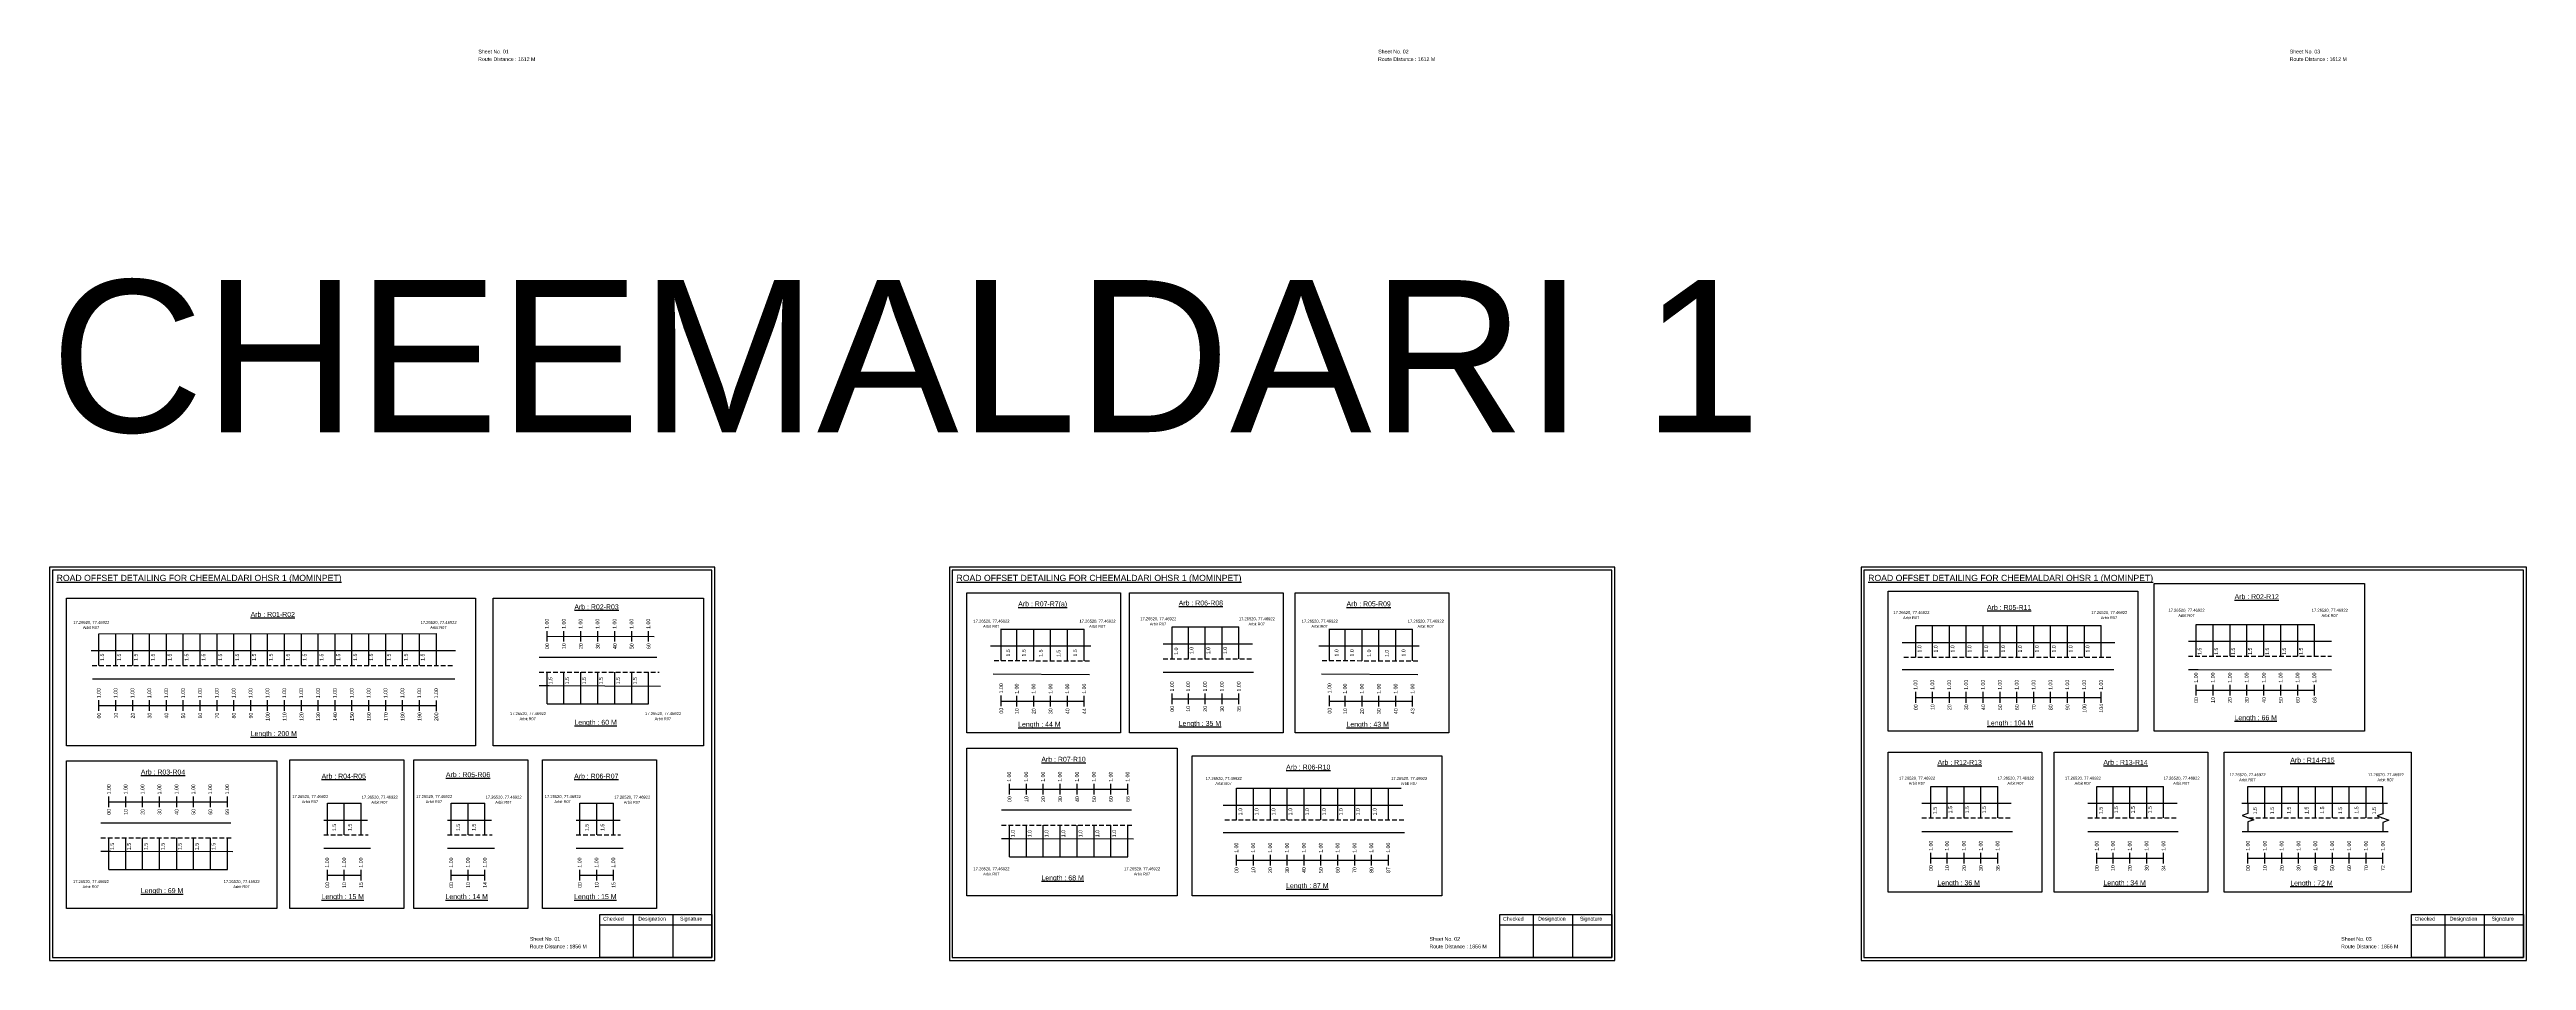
# Model space of a CAD drawing. Header units: inches. Extents: x -117 to 51867, y -12715 to 3423.
# Drawn here: x 20596 to 22593, y 1058 to 1791 of the extents above; entities that cross this region are included whole.
import ezdxf

# ---------------------------------------------------------------- set-up
doc = ezdxf.new("R2010")
doc.units = ezdxf.units.IN
doc.header["$MEASUREMENT"] = 0
doc.linetypes.add('DASHED2', pattern=[0.375, 0.25, -0.125])
doc.layers.add('PDF_Geometry', color=7, linetype='Continuous')
doc.layers.add('PDF_Text', color=5, linetype='Continuous')
doc.styles.add('PDF Arial', font='arial.ttf')
doc.styles.get("Standard").update_dxf_attribs({"font": 'arial.ttf'})

msp = doc.modelspace()

# ---------------------------------------------------------------- linework, layer by layer
at = {"color": 5}
for p, q in [((20635.9, 1320.7), (20907.9, 1320.9)), ((21363.4, 1324.3), (21430.3, 1324.3)), ((21501.1, 1326.2), (21555, 1326.2)), ((21628.1, 1324.3), (21695, 1324.3)), ((22100.6, 1327.4), (22250.2, 1327.4)), ((22326.8, 1328.2), (22422.2, 1328.2)), ((20997.2, 1264.2), (21079, 1264.3)), ((20820.1, 1184.2), (20847.3, 1184.2)), ((20919.9, 1184.2), (20947.1, 1184.2)), ((21023.6, 1184.2), (21050.8, 1184.2)), ((21553.1, 1196.3), (21685.8, 1196.3)), ((22112.9, 1197.8), (22166.8, 1197.8)), ((22246.6, 1197.8), (22300.5, 1197.8)), ((22368.5, 1197.8), (22477.3, 1197.8)), ((21370, 1141.1), (21465.4, 1141.1)), ((20643.9, 1130.8), (20739.4, 1130.8))]:
    msp.add_line(p, q, dxfattribs=at)
for p, q in [((20635.9, 1295.2), (20635.9, 1320.7)), ((20649.5, 1295.2), (20649.5, 1320.7)), ((20663.1, 1295.2), (20663.1, 1320.7)), ((20676.7, 1295.2), (20676.7, 1320.7)), ((20690.3, 1295.2), (20690.3, 1320.7)), ((20703.9, 1295.2), (20703.9, 1320.7)), ((20717.5, 1295.2), (20717.5, 1320.7)), ((20731.1, 1295.2), (20731.1, 1320.7)), ((20744.7, 1295.2), (20744.7, 1320.7)), ((20758.3, 1295.2), (20758.3, 1320.7)), ((20771.9, 1295.2), (20771.9, 1320.7)), ((20785.5, 1295.2), (20785.5, 1320.7)), ((20799.1, 1295.2), (20799.1, 1320.7)), ((20812.7, 1295.2), (20812.7, 1320.7)), ((20826.3, 1295.2), (20826.3, 1320.7)), ((20839.9, 1295.2), (20839.9, 1320.7)), ((20853.5, 1295.2), (20853.5, 1320.7)), ((20867.1, 1295.2), (20867.1, 1320.7)), ((20880.7, 1295.2), (20880.7, 1320.7)), ((20894.3, 1295.2), (20894.3, 1320.7)), ((20907.9, 1295.4), (20907.9, 1320.9)), ((21363.4, 1299.1), (21363.4, 1324.6)), ((21375.9, 1299), (21375.9, 1324.3)), ((21389.5, 1299), (21389.5, 1324.3)), ((21403.1, 1299), (21403.1, 1324.3)), ((21416.7, 1298.8), (21416.7, 1324.3)), ((21430.1, 1298.8), (21430.3, 1324.3)), ((21501.1, 1300.6), (21501.1, 1326.2)), ((21514.2, 1300.6), (21514.2, 1326.2)), ((21527.8, 1300.6), (21527.8, 1326.2)), ((21541.4, 1300.6), (21541.4, 1326.2)), ((21555, 1300.6), (21555, 1326.2)), ((21628.1, 1299.1), (21628.1, 1324.6)), ((21640.6, 1299), (21640.6, 1324.3)), ((21654.2, 1299), (21654.2, 1324.3)), ((21667.8, 1299), (21667.8, 1324.3)), ((21681.4, 1298.8), (21681.4, 1324.3)), ((21694.8, 1298.8), (21695, 1324.3)), ((22100.6, 1301.9), (22100.6, 1327.4)), ((22114.2, 1301.9), (22114.2, 1327.4)), ((22127.8, 1301.9), (22127.8, 1327.4)), ((22141.4, 1301.9), (22141.4, 1327.4)), ((22155, 1301.9), (22155, 1327.4)), ((22168.6, 1301.9), (22168.6, 1327.4)), ((22182.2, 1301.9), (22182.2, 1327.4)), ((22195.8, 1301.9), (22195.8, 1327.4)), ((22209.4, 1301.9), (22209.4, 1327.4)), ((22223, 1301.9), (22223, 1327.4)), ((22236.6, 1301.9), (22236.6, 1327.4)), ((22250.2, 1301.9), (22250.2, 1327.4)), ((22326.8, 1302.7), (22326.8, 1328.2)), ((22340.4, 1302.7), (22340.4, 1328.2)), ((22354, 1302.7), (22354, 1328.2)), ((22367.6, 1302.7), (22367.6, 1328.2)), ((22381.4, 1302.7), (22381.4, 1328.2)), ((22395, 1302.7), (22395, 1328.2)), ((22408.6, 1302.7), (22408.6, 1328.2)), ((22422.2, 1302.7), (22422.2, 1328.2)), ((20629.5, 1307.1), (20923.3, 1307.1)), ((21085.8, 1301.7), (20990.8, 1301.7)), ((21435.6, 1310.6), (21354.6, 1310.6)), ((21493.8, 1312.5), (21565.8, 1312.5)), ((21700.3, 1310.6), (21619.3, 1310.6)), ((22089.7, 1313.8), (22261.1, 1313.8)), ((22435.8, 1314.6), (22320.4, 1314.6)), ((20630.7, 1284.5), (20922.7, 1284.5)), ((20997.2, 1264.2), (20997.2, 1289.8)), ((21010.8, 1264.2), (21010.8, 1289.8)), ((21024.4, 1264.2), (21024.4, 1289.8)), ((21038, 1264.2), (21038, 1289.8)), ((21051.8, 1264.2), (21051.8, 1289.8)), ((21065.4, 1264.2), (21065.4, 1289.8)), ((21079, 1264.2), (21079, 1289.8)), ((21356.8, 1288.4), (21434.6, 1288)), ((21493.8, 1289.8), (21566.8, 1289.8)), ((21621.5, 1288.4), (21699.3, 1288)), ((22260.4, 1291.6), (22089.7, 1291.6)), ((22320.4, 1291.9), (22328.4, 1291.9)), ((22328.4, 1291.9), (22435.8, 1291.6)), ((20820.1, 1158.7), (20820.1, 1184.2)), ((20833.7, 1158.7), (20833.7, 1184.2)), ((20847.3, 1158.7), (20847.3, 1184.2)), ((20919.9, 1158.7), (20919.9, 1184.2)), ((20933.5, 1158.7), (20933.5, 1184.2)), ((20947.1, 1158.7), (20947.1, 1184.2)), ((21023.6, 1158.7), (21023.6, 1184.2)), ((21037.2, 1158.7), (21037.2, 1184.2)), ((21050.8, 1158.7), (21050.8, 1184.2)), ((21468.3, 1178.5), (21363.6, 1178.5)), ((21542.2, 1182.6), (21687, 1182.6)), ((21553.1, 1170.7), (21553.1, 1196.3)), ((21566.7, 1170.7), (21566.7, 1196.3)), ((21580.3, 1170.7), (21580.3, 1196.3)), ((21593.9, 1170.7), (21593.9, 1196.3)), ((21607.5, 1170.7), (21607.5, 1196.3)), ((21621.1, 1170.7), (21621.1, 1196.3)), ((21634.7, 1170.7), (21634.7, 1196.3)), ((21648.3, 1170.7), (21648.3, 1196.3)), ((21661.9, 1170.7), (21661.9, 1196.3)), ((21675.5, 1170.7), (21675.5, 1196.3)), ((22105.6, 1184.2), (22177.6, 1184.2)), ((22112.9, 1172.3), (22112.9, 1197.8)), ((22126, 1172.3), (22126, 1197.8)), ((22139.6, 1172.3), (22139.6, 1197.8)), ((22153.2, 1172.3), (22153.2, 1197.8)), ((22166.8, 1172.3), (22166.8, 1197.8)), ((22239.3, 1184.2), (22311.3, 1184.2)), ((22246.6, 1172.3), (22246.6, 1197.8)), ((22259.7, 1172.3), (22259.7, 1197.8)), ((22273.3, 1172.3), (22273.3, 1197.8)), ((22286.9, 1172.3), (22286.9, 1197.8)), ((22300.5, 1172.3), (22300.5, 1197.8)), ((22363.5, 1184.2), (22481.1, 1184.2)), ((22368.5, 1184.2), (22368.5, 1197.8)), ((22382.1, 1172.3), (22382.1, 1197.8)), ((22395.7, 1172.3), (22395.7, 1197.8)), ((22409.3, 1172.3), (22409.3, 1197.8)), ((22422.9, 1172.3), (22422.9, 1197.8)), ((22436.5, 1172.3), (22436.5, 1197.8)), ((22450.1, 1172.3), (22450.1, 1197.8)), ((22463.7, 1172.3), (22463.7, 1197.8)), ((22477.3, 1184.2), (22477.3, 1197.8)), ((20742.3, 1168.2), (20637.5, 1168.2)), ((20817.1, 1170.6), (20852.5, 1170.6)), ((20916.9, 1170.6), (20952.4, 1170.6)), ((21020.6, 1170.6), (21056, 1170.6)), ((21370, 1141.1), (21370, 1166.6)), ((21383.6, 1141.1), (21383.6, 1166.6)), ((21397.2, 1141.1), (21397.2, 1166.6)), ((21410.8, 1141.1), (21410.8, 1166.6)), ((21424.6, 1141.1), (21424.6, 1166.6)), ((21438.2, 1141.1), (21438.2, 1166.6)), ((21451.8, 1141.1), (21451.8, 1166.6)), ((21465.4, 1141.1), (21465.4, 1166.6)), ((21688.4, 1160.4), (21542.2, 1160.4)), ((22105.6, 1161.5), (22178.6, 1161.5)), ((22239.3, 1161.5), (22312.3, 1161.5)), ((22363.7, 1161.5), (22481.5, 1161.5)), ((20637.5, 1145.5), (20645.6, 1145.5)), ((20643.9, 1130.8), (20643.9, 1156.4)), ((20645.6, 1145.5), (20743.9, 1145.3)), ((20657.5, 1130.8), (20657.5, 1156.4)), ((20671.1, 1130.8), (20671.1, 1156.4)), ((20684.7, 1130.8), (20684.7, 1156.4)), ((20698.6, 1130.8), (20698.6, 1156.4)), ((20712.2, 1130.8), (20712.2, 1156.4)), ((20725.8, 1130.8), (20725.8, 1156.4)), ((20739.4, 1130.8), (20739.4, 1156.4)), ((20817.1, 1147.9), (20854.9, 1147.9)), ((20916.9, 1147.9), (20954.7, 1147.9)), ((21020.6, 1147.9), (21058.4, 1147.9)), ((21363.6, 1155.8), (21371.6, 1155.8)), ((21371.6, 1155.8), (21469.9, 1155.5))]:
    msp.add_line(p, q)
at = {"color": 217, "true_color": 0x93278f}
for p, q in [((20997.2, 1314.4), (20997.2, 1322.9)), ((20997.2, 1318.7), (21083.5, 1318.4)), ((21010.8, 1314.4), (21010.8, 1322.9)), ((21024.4, 1314.4), (21024.4, 1322.9)), ((21038, 1314.4), (21038, 1322.9)), ((21051.8, 1314.4), (21051.8, 1322.9)), ((21065.4, 1314.4), (21065.4, 1322.9)), ((21079, 1314.4), (21079, 1322.9)), ((22326.8, 1271), (22326.8, 1279.6)), ((22340.4, 1271), (22340.4, 1279.6)), ((22354, 1271), (22354, 1279.6)), ((22367.6, 1271), (22367.6, 1279.6)), ((22381.4, 1271), (22381.4, 1279.6)), ((22395, 1271), (22395, 1279.6)), ((22408.6, 1271), (22408.6, 1279.6)), ((22422.2, 1271), (22422.2, 1279.6)), ((20635.9, 1258.5), (20635.9, 1267.1)), ((20635.9, 1262.8), (20907.9, 1262.8)), ((20649.5, 1258.5), (20649.5, 1267.1)), ((20663.1, 1258.5), (20663.1, 1267.1)), ((20676.7, 1258.5), (20676.7, 1267.1)), ((20690.3, 1258.5), (20690.3, 1267.1)), ((20703.9, 1258.5), (20703.9, 1267.1)), ((20717.5, 1258.5), (20717.5, 1267.1)), ((20731.1, 1258.5), (20731.1, 1267.1)), ((20744.7, 1258.5), (20744.7, 1267.1)), ((20758.3, 1258.5), (20758.3, 1267.1)), ((20771.9, 1258.5), (20771.9, 1267.1)), ((20785.5, 1258.5), (20785.5, 1267.1)), ((20799.1, 1258.5), (20799.1, 1267.1)), ((20812.7, 1258.5), (20812.7, 1267.1)), ((20826.3, 1258.5), (20826.3, 1267.1)), ((20839.9, 1258.5), (20839.9, 1267.1)), ((20853.5, 1258.5), (20853.5, 1267.1)), ((20867.1, 1258.5), (20867.1, 1267.1)), ((20880.7, 1258.5), (20880.7, 1267.1)), ((20894.3, 1258.5), (20894.3, 1267.1)), ((20907.9, 1258.4), (20907.9, 1267)), ((21363.4, 1262.5), (21363.4, 1271)), ((21363.4, 1266.3), (21430.3, 1266.4)), ((21375.9, 1262.1), (21375.9, 1270.6)), ((21389.5, 1262.1), (21389.5, 1270.6)), ((21403.1, 1262.1), (21403.1, 1270.6)), ((21416.7, 1262.1), (21416.7, 1270.6)), ((21430.3, 1262.1), (21430.3, 1270.6)), ((21501.1, 1263.9), (21501.1, 1272.5)), ((21501.1, 1268.2), (21555, 1268.2)), ((21514.2, 1263.9), (21514.2, 1272.5)), ((21527.8, 1263.9), (21527.8, 1272.5)), ((21541.4, 1263.9), (21541.4, 1272.5)), ((21555, 1263.9), (21555, 1272.5)), ((21628.1, 1262.5), (21628.1, 1271)), ((21628.1, 1266.3), (21695, 1266.4)), ((21640.6, 1262.1), (21640.6, 1270.6)), ((21654.2, 1262.1), (21654.2, 1270.6)), ((21667.8, 1262.1), (21667.8, 1270.6)), ((21681.4, 1262.1), (21681.4, 1270.6)), ((21695, 1262.1), (21695, 1270.6)), ((22100.6, 1265.2), (22100.6, 1273.8)), ((22100.6, 1269.5), (22250.2, 1269.5)), ((22114.2, 1265.2), (22114.2, 1273.8)), ((22127.8, 1265.2), (22127.8, 1273.8)), ((22141.4, 1265.2), (22141.4, 1273.8)), ((22155, 1265.2), (22155, 1273.8)), ((22168.6, 1265.2), (22168.6, 1273.8)), ((22182.2, 1265.2), (22182.2, 1273.8)), ((22195.8, 1265.2), (22195.8, 1273.8)), ((22209.4, 1265.2), (22209.4, 1273.8)), ((22223, 1265.2), (22223, 1273.8)), ((22236.6, 1265.2), (22236.6, 1273.8)), ((22250.2, 1265.2), (22250.2, 1273.8)), ((22326.8, 1275.3), (22422.2, 1275.3)), ((21370, 1191.2), (21370, 1199.8)), ((21383.6, 1191.2), (21383.6, 1199.8)), ((21397.2, 1191.2), (21397.2, 1199.8)), ((21410.8, 1191.2), (21410.8, 1199.8)), ((21424.6, 1191.2), (21424.6, 1199.8)), ((21438.2, 1191.2), (21438.2, 1199.8)), ((21451.8, 1191.2), (21451.8, 1199.8)), ((21465.4, 1191.2), (21465.4, 1199.8)), ((20643.9, 1181), (20643.9, 1189.5)), ((20643.9, 1185.2), (20739.4, 1185.3)), ((20657.5, 1181), (20657.5, 1189.5)), ((20671.1, 1181), (20671.1, 1189.5)), ((20684.7, 1181), (20684.7, 1189.5)), ((20698.6, 1181), (20698.6, 1189.5)), ((20712.2, 1181), (20712.2, 1189.5)), ((20725.8, 1181), (20725.8, 1189.5)), ((20739.4, 1181), (20739.4, 1189.5)), ((21370, 1195.5), (21465.4, 1195.5)), ((21553.1, 1134), (21553.1, 1142.6)), ((21553.1, 1138.3), (21675.5, 1138.3)), ((21566.7, 1134), (21566.7, 1142.6)), ((21580.3, 1134), (21580.3, 1142.6)), ((21593.9, 1134), (21593.9, 1142.6)), ((21607.5, 1134), (21607.5, 1142.6)), ((21621.1, 1134), (21621.1, 1142.6)), ((21634.7, 1134), (21634.7, 1142.6)), ((21648.3, 1134), (21648.3, 1142.6)), ((21661.9, 1134), (21661.9, 1142.6)), ((21675.5, 1134), (21675.5, 1142.6)), ((22112.9, 1135.6), (22112.9, 1144.1)), ((22112.9, 1139.9), (22166.8, 1139.9)), ((22126, 1135.6), (22126, 1144.1)), ((22139.6, 1135.6), (22139.6, 1144.1)), ((22153.2, 1135.6), (22153.2, 1144.1)), ((22166.8, 1135.6), (22166.8, 1144.1)), ((22246.6, 1135.6), (22246.6, 1144.1)), ((22246.6, 1139.9), (22300.5, 1139.9)), ((22259.7, 1135.6), (22259.7, 1144.1)), ((22273.3, 1135.6), (22273.3, 1144.1)), ((22286.9, 1135.6), (22286.9, 1144.1)), ((22300.5, 1135.6), (22300.5, 1144.1)), ((22368.5, 1135.6), (22368.5, 1144.1)), ((22368.5, 1139.9), (22477.3, 1139.9)), ((22382.1, 1135.6), (22382.1, 1144.1)), ((22395.7, 1135.6), (22395.7, 1144.1)), ((22409.3, 1135.6), (22409.3, 1144.1)), ((22422.9, 1135.6), (22422.9, 1144.1)), ((22436.5, 1135.6), (22436.5, 1144.1)), ((22450.1, 1135.6), (22450.1, 1144.1)), ((22463.7, 1135.6), (22463.7, 1144.1)), ((22477.3, 1135.6), (22477.3, 1144.1)), ((20820.1, 1122), (20820.1, 1130.6)), ((20820.1, 1126.3), (20847.3, 1126.3)), ((20833.7, 1122), (20833.7, 1130.6)), ((20847.3, 1122), (20847.3, 1130.6)), ((20919.9, 1122), (20919.9, 1130.6)), ((20919.9, 1126.3), (20947.1, 1126.3)), ((20933.5, 1122), (20933.5, 1130.6)), ((20947.1, 1122), (20947.1, 1130.6)), ((21023.6, 1122), (21023.6, 1130.6)), ((21023.6, 1126.3), (21050.8, 1126.3)), ((21037.2, 1122), (21037.2, 1130.6)), ((21050.8, 1122), (21050.8, 1130.6))]:
    msp.add_line(p, q, dxfattribs=at)
at = {"linetype": 'DASHED2', "ltscale": 15}
for p, q in [((21357.6, 1299.2), (21435.8, 1298.8)), ((21493.8, 1300.6), (21566.3, 1300.6)), ((21622.2, 1299.2), (21700.5, 1298.8)), ((22091, 1301.9), (22258.6, 1301.9)), ((22320.4, 1302.7), (22435.8, 1302.7)), ((20630.4, 1295.2), (20921, 1295.2)), ((20990.8, 1289.8), (21087.5, 1289.8)), ((20817.1, 1158.7), (20853, 1158.7)), ((20916.9, 1158.7), (20952.8, 1158.7)), ((21020.6, 1158.7), (21056.5, 1158.7)), ((21363.6, 1166.6), (21469, 1166.6)), ((21543.5, 1170.7), (21687.8, 1170.7)), ((22105.6, 1172.3), (22178.1, 1172.3)), ((22239.3, 1172.3), (22311.8, 1172.3)), ((22369.3, 1172.3), (22477.3, 1172.3)), ((20637.5, 1156.4), (20742.9, 1156.4))]:
    msp.add_line(p, q, dxfattribs=at)
for points in [[(22292.8, 1361.1), (22462.5, 1361.1), (22462.5, 1242.2), (22292.8, 1242.2)], [(20609.7, 1349.5), (20939.6, 1349.5), (20939.6, 1230.5), (20609.7, 1230.5)], [(20953.6, 1349.3), (21123.2, 1349.3), (21123.2, 1230.5), (20953.6, 1230.5)], [(21335.7, 1353.7), (21459.5, 1353.7), (21459.5, 1241), (21335.7, 1241)], [(21466.7, 1353.7), (21590.5, 1353.7), (21590.5, 1241), (21466.7, 1241)], [(21600.4, 1353.7), (21724.2, 1353.7), (21724.2, 1241), (21600.4, 1241)], [(22078.5, 1354.9), (22279.7, 1354.9), (22279.7, 1242.2), (22078.5, 1242.2)], [(20609.7, 1218.3), (20779.3, 1218.3), (20779.3, 1099.5), (20609.7, 1099.5)], [(20789.9, 1219.1), (20881.8, 1219.1), (20881.8, 1099.5), (20789.9, 1099.5)], [(20889.7, 1219.1), (20981.7, 1219.1), (20981.7, 1099.5), (20889.7, 1099.5)], [(20993.4, 1219.1), (21085.3, 1219.1), (21085.3, 1099.5), (20993.4, 1099.5)], [(21335.7, 1228.5), (21505.3, 1228.5), (21505.3, 1109.7), (21335.7, 1109.7)], [(21517.3, 1222.4), (21718.5, 1222.4), (21718.5, 1109.7), (21517.3, 1109.7)], [(22078.5, 1225.3), (22202.3, 1225.3), (22202.3, 1112.6), (22078.5, 1112.6)], [(22212.2, 1225.3), (22336, 1225.3), (22336, 1112.6), (22212.2, 1112.6)], [(22349.3, 1225.3), (22500.1, 1225.3), (22500.1, 1112.6), (22349.3, 1112.6)]]:
    msp.add_lwpolyline(points, close=True)
msp.add_lwpolyline([(20990.8, 1279), (20998.9, 1279), (21088.7, 1278.5)])
at = {"linetype": 'Continuous'}
for points in [[(22368.5, 1184.4), (22368.5, 1176), (22363.8, 1174.3), (22373.2, 1170.8), (22368.5, 1169.1), (22368.5, 1161.8)], [(22477.3, 1184.2), (22477.3, 1175.7), (22472.6, 1174), (22482.1, 1170.6), (22477.3, 1168.8), (22477.3, 1161.5)]]:
    msp.add_lwpolyline(points, dxfattribs=at)
at = {"layer": 'PDF_Geometry'}
for points in [[(20596.1, 1374.3), (20596.1, 1057.6), (21132.5, 1057.6), (21132.5, 1374.3)], [(20598.4, 1371.9), (20598.4, 1060), (21130.1, 1060), (21130.1, 1371.9)], [(21321.5, 1374.3), (21321.5, 1057.6), (21858, 1057.6), (21858, 1374.3)], [(21323.9, 1371.9), (21323.9, 1060), (21855.6, 1060), (21855.6, 1371.9)], [(22056.5, 1374.3), (22056.5, 1057.6), (22593, 1057.6), (22593, 1374.3)], [(22058.9, 1371.9), (22058.9, 1060), (22590.6, 1060), (22590.6, 1371.9)]]:
    msp.add_lwpolyline(points, close=True, dxfattribs=at)
at = {"layer": 'PDF_Geometry', "color": 242, "true_color": 0xcc1f26}
for points in [[(21130.1, 1059.9), (21039.8, 1059.9), (21039.8, 1094.5), (21130.1, 1094.5)], [(21855.6, 1059.9), (21765.2, 1059.9), (21765.2, 1094.5), (21855.6, 1094.5)], [(22590.6, 1059.9), (22500.2, 1059.9), (22500.2, 1094.5), (22590.6, 1094.5)]]:
    msp.add_lwpolyline(points, close=True, dxfattribs=at)
for points in [[(21039.8, 1086.1), (21130.1, 1086.1)], [(21066.7, 1094.5), (21066.7, 1059.9)], [(21098.5, 1094.5), (21098.5, 1059.9)], [(21765.2, 1086.1), (21855.6, 1086.1)], [(21792.2, 1094.5), (21792.2, 1059.9)], [(21824, 1094.5), (21824, 1059.9)], [(22500.2, 1086.1), (22590.6, 1086.1)], [(22527.2, 1094.5), (22527.2, 1059.9)], [(22558.9, 1094.5), (22558.9, 1059.9)]]:
    msp.add_lwpolyline(points, dxfattribs=at)

# ---------------------------------------------------------------- texts
for s, height, p in [('Route Distance : 1612 M', 3, (20941.6, 1782.1)), ('Sheet No. 01', 3, (20941.8, 1788.2)), ('Sheet No. 02', 3, (21667.3, 1788.2)), ('Route Distance : 1612 M', 3, (21667.1, 1782.1)), ('Sheet No. 03', 3, (22402.2, 1788.2)), ('Route Distance : 1612 M', 3, (22402.1, 1782.1)), ('CHEEMALDARI 1', 122.535, (20596.7, 1483.1)), ('Route Distance : 1856 M', 3, (20983.1, 1067.3)), ('Sheet No. 01', 3, (20983.3, 1073.4)), ('Sheet No. 02', 3, (21708.7, 1073.4)), ('Route Distance : 1856 M', 3, (21708.6, 1067.3)), ('Sheet No. 03', 3, (22443.7, 1073.4)), ('Route Distance : 1856 M', 3, (22443.6, 1067.3))]:
    msp.add_text(s, height=height).set_placement(p)
at = {"color": 242, "true_color": 0xcd2027}
for s, height, p in [('%%UROAD OFFSET DETAILING FOR CHEEMALDARI OHSR 1 (MOMINPET)', 5, (20601.8, 1363.2)), ('%%UROAD OFFSET DETAILING FOR CHEEMALDARI OHSR 1 (MOMINPET)', 5, (21327.3, 1363.2)), ('%%UROAD OFFSET DETAILING FOR CHEEMALDARI OHSR 1 (MOMINPET)', 5, (22062.3, 1363.2)), ('%%UArb : R01-R02', 4, (20758.2, 1334.3)), ('%%UArb : R02-R03', 4, (21019.2, 1340.4)), ('%%UArb : R07-R7(a)', 4, (21377, 1342.8)), ('%%UArb : R06-R08', 4, (21506.4, 1343.5)), ('%%UArb : R05-R09', 4, (21641.7, 1342.8)), ('%%UArb : R05-R11', 4, (22158.1, 1339.9)), ('%%UArb : R02-R12', 4, (22357.7, 1348.6)), ('%%ULength : 200 M', 4, (20758.2, 1238.3)), ('%%ULength : 60 M', 4, (21019.2, 1247.4)), ('%%ULength : 44 M', 4, (21377, 1245.8)), ('%%ULength : 35 M', 4, (21506.4, 1246.5)), ('%%ULength : 43 M', 4, (21641.7, 1245.8)), ('%%ULength : 104 M', 4, (22158.1, 1246.9)), ('%%ULength : 66 M', 4, (22357.7, 1251.1)), ('%%UArb : R07-R10', 4, (21395.7, 1217.6)), ('%%UArb : R12-R13', 4, (22118.2, 1215.1)), ('%%UArb : R13-R14', 4, (22251.9, 1215.1)), ('%%UArb : R14-R15', 4, (22402.6, 1216.9)), ('%%UArb : R03-R04', 4, (20669.7, 1207.3)), ('%%UArb : R04-R05', 4, (20815.4, 1204)), ('%%UArb : R05-R06', 4, (20915.6, 1205.2)), ('%%UArb : R06-R07', 4, (21019, 1204)), ('%%UArb : R06-R10', 4, (21593, 1211.3)), ('%%ULength : 68 M', 4, (21395.7, 1122.1)), ('%%ULength : 87 M', 4, (21593, 1115.8)), ('%%ULength : 36 M', 4, (22118.2, 1118.1)), ('%%ULength : 34 M', 4, (22251.9, 1118.1)), ('%%ULength : 72 M', 4, (22402.6, 1117.9)), ('%%ULength : 69 M', 4, (20669.7, 1111.8)), ('%%ULength : 15 M', 4, (20815.4, 1107)), ('%%ULength : 14 M', 4, (20915.3, 1107)), ('%%ULength : 15 M', 4, (21019, 1107))]:
    msp.add_text(s, height=height, dxfattribs=at).set_placement(p)
at = {"color": 5}
for s, height, p in [('17.26520, 77.46922', 2.34, (22082.6, 1336.6)), ('17.26520, 77.46922', 2.34, (22242.1, 1336.6)), ('17.26520, 77.46922', 2.34, (22304.4, 1338.5)), ('17.26520, 77.46922', 2.34, (22419.9, 1338.5)), ('17.26520, 77.46922', 2.34, (20615.2, 1328.7)), ('Arbit R07', 2.25, (20623, 1324.6)), ('17.26520, 77.46922', 2.34, (20895.2, 1328.7)), ('Arbit R07', 2.25, (20903, 1324.6)), ('17.26520, 77.46922', 2.34, (21340.9, 1329.7)), ('Arbit R07', 2.25, (21348.7, 1325.5)), ('17.26520, 77.46922', 2.34, (21426.4, 1329.7)), ('Arbit R07', 2.25, (21434.2, 1325.5)), ('17.26520, 77.46922', 2.34, (21475.4, 1331.6)), ('Arbit R07', 2.25, (21483.2, 1327.4)), ('17.26520, 77.46922', 2.34, (21554.9, 1331.6)), ('Arbit R07', 2.25, (21562.7, 1327.4)), ('17.26520, 77.46922', 2.34, (21605.6, 1329.7)), ('Arbit R07', 2.25, (21613.4, 1325.5)), ('17.26520, 77.46922', 2.34, (21691.1, 1329.7)), ('Arbit R07', 2.25, (21698.9, 1325.5)), ('Arbit R07', 2.25, (22090.4, 1332.5)), ('Arbit R07', 2.25, (22249.9, 1332.5)), ('Arbit R07', 2.25, (22312.3, 1334.3)), ('Arbit R07', 2.25, (22427.8, 1334.3)), ('17.26520, 77.46922', 2.34, (20967.2, 1255.2)), ('Arbit R07', 2.25, (20975, 1251.1)), ('17.26520, 77.46922', 2.34, (21076.2, 1255.2)), ('Arbit R07', 2.25, (21084, 1251.1)), ('17.26520, 77.46922', 2.34, (21528.2, 1203)), ('Arbit R07', 2.25, (21536, 1198.9)), ('17.26520, 77.46922', 2.34, (21677.7, 1203)), ('Arbit R07', 2.25, (21685.5, 1198.9)), ('17.26520, 77.46922', 2.34, (22087.2, 1203.2)), ('Arbit R07', 2.25, (22095, 1199.1)), ('17.26520, 77.46922', 2.34, (22166.7, 1203.2)), ('Arbit R07', 2.25, (22174.5, 1199.1)), ('17.26520, 77.46922', 2.34, (22220.9, 1203.2)), ('Arbit R07', 2.25, (22228.7, 1199.1)), ('17.26520, 77.46922', 2.34, (22300.4, 1203.2)), ('Arbit R07', 2.25, (22308.2, 1199.1)), ('17.26520, 77.46922', 2.34, (22353.6, 1206)), ('Arbit R07', 2.25, (22361.4, 1201.9)), ('17.26520, 77.46922', 2.34, (22465.1, 1206)), ('Arbit R07', 2.25, (22472.9, 1201.9)), ('17.26520, 77.46922', 2.34, (20791.7, 1188.4)), ('Arbit R07', 2.25, (20799.5, 1184.3)), ('17.26520, 77.46922', 2.34, (20847.7, 1187.9)), ('Arbit R07', 2.25, (20855.5, 1183.8)), ('17.26520, 77.46922', 2.34, (20891.6, 1188.4)), ('Arbit R07', 2.25, (20899.4, 1184.3)), ('17.26520, 77.46922', 2.34, (20947.6, 1187.9)), ('Arbit R07', 2.25, (20955.4, 1183.8)), ('17.26520, 77.46922', 2.34, (20995.3, 1188.4)), ('Arbit R07', 2.25, (21003.1, 1184.3)), ('17.26520, 77.46922', 2.34, (21051.3, 1187.9)), ('Arbit R07', 2.25, (21059.1, 1183.8)), ('17.26520, 77.46922', 2.34, (20614.9, 1119.9)), ('17.26520, 77.46922', 2.34, (20736.4, 1119.9)), ('17.26520, 77.46922', 2.34, (21340.9, 1130.2)), ('Arbit R07', 2.25, (21348.8, 1126.1)), ('17.26520, 77.46922', 2.34, (21462.4, 1130.2)), ('Arbit R07', 2.25, (21470.3, 1126.1)), ('Arbit R07', 2.25, (20622.7, 1115.8)), ('Arbit R07', 2.25, (20744.2, 1115.8))]:
    msp.add_text(s, height=height, dxfattribs=at).set_placement(p)
at = {"color": 217, "true_color": 0x93278f}
for s, p in [('1.00', (20998.5, 1324.7)), ('1.00', (21012.1, 1324.7)), ('1.00', (21025.7, 1324.7)), ('1.00', (21039.3, 1324.7)), ('1.00', (21053.1, 1324.7)), ('1.00', (21066.7, 1324.7)), ('1.00', (21080.3, 1324.7)), ('00', (20998.7, 1308.4)), ('10', (21012.3, 1308.4)), ('20', (21025.9, 1308.4)), ('30', (21039.5, 1308.4)), ('40', (21053.3, 1308.4)), ('50', (21066.9, 1308.4)), ('60', (21080.5, 1308.4)), ('1.00', (21364.8, 1272.7)), ('1.00', (21377.3, 1272.4)), ('1.00', (21390.9, 1272.4)), ('1.00', (21404.5, 1272.4)), ('1.00', (21418.1, 1272.4)), ('1.00', (21431.7, 1272.4)), ('1.00', (21502.5, 1274.2)), ('1.00', (21515.5, 1274.2)), ('1.00', (21529.1, 1274.2)), ('1.00', (21542.7, 1274.2)), ('1.00', (21556.3, 1274.2)), ('1.00', (21629.4, 1272.7)), ('1.00', (21642, 1272.4)), ('1.00', (21655.6, 1272.4)), ('1.00', (21669.2, 1272.4)), ('1.00', (21682.8, 1272.4)), ('1.00', (21696.4, 1272.4)), ('1.00', (22101.9, 1275.5)), ('1.00', (22115.5, 1275.5)), ('1.00', (22129.1, 1275.5)), ('1.00', (22142.7, 1275.5)), ('1.00', (22156.3, 1275.5)), ('1.00', (22169.9, 1275.5)), ('1.00', (22183.5, 1275.5)), ('1.00', (22197.1, 1275.5)), ('1.00', (22210.7, 1275.5)), ('1.00', (22224.3, 1275.5)), ('1.00', (22237.9, 1275.5)), ('1.00', (22251.5, 1275.5)), ('1.00', (22328.1, 1281.3)), ('1.00', (22341.7, 1281.3)), ('1.00', (22355.3, 1281.3)), ('1.00', (22368.9, 1281.3)), ('1.00', (22382.7, 1281.3)), ('1.00', (22396.3, 1281.3)), ('1.00', (22409.9, 1281.3)), ('1.00', (22423.5, 1281.3)), ('1.00', (20637.2, 1268.8)), ('1.00', (20650.8, 1268.8)), ('1.00', (20664.4, 1268.8)), ('1.00', (20678, 1268.8)), ('1.00', (20691.6, 1268.8)), ('1.00', (20705.2, 1268.8)), ('1.00', (20718.8, 1268.8)), ('1.00', (20732.4, 1268.8)), ('1.00', (20746, 1268.8)), ('1.00', (20759.6, 1268.8)), ('1.00', (20773.2, 1268.8)), ('1.00', (20786.8, 1268.8)), ('1.00', (20800.4, 1268.8)), ('1.00', (20814, 1268.8)), ('1.00', (20827.6, 1268.8)), ('1.00', (20841.2, 1268.8)), ('1.00', (20854.8, 1268.8)), ('1.00', (20868.4, 1268.8)), ('1.00', (20882, 1268.8)), ('1.00', (20895.6, 1268.8)), ('1.00', (20909.3, 1268.7)), ('00', (21364.9, 1256.4)), ('10', (21377.4, 1256)), ('20', (21391, 1256)), ('30', (21404.6, 1256)), ('40', (21418.2, 1256)), ('44', (21431.8, 1256)), ('00', (21502.6, 1257.9)), ('10', (21515.6, 1257.9)), ('20', (21529.2, 1257.9)), ('30', (21542.8, 1257.9)), ('35', (21556.4, 1257.9)), ('00', (21629.6, 1256.4)), ('10', (21642.1, 1256)), ('20', (21655.7, 1256)), ('30', (21669.3, 1256)), ('40', (21682.9, 1256)), ('43', (21696.5, 1256)), ('00', (22102.1, 1259.2)), ('10', (22115.7, 1259.2)), ('20', (22129.3, 1259.2)), ('30', (22142.9, 1259.2)), ('40', (22156.5, 1259.2)), ('50', (22170.1, 1259.2)), ('60', (22183.7, 1259.2)), ('70', (22197.3, 1259.2)), ('80', (22210.9, 1259.2)), ('90', (22224.5, 1259.2)), ('100', (22238.1, 1257.2)), ('104', (22251.7, 1257.2)), ('00', (22328.2, 1265)), ('10', (22341.8, 1265)), ('20', (22355.4, 1265)), ('30', (22369, 1265)), ('40', (22382.9, 1265)), ('50', (22396.5, 1265)), ('60', (22410.1, 1265)), ('66', (22423.7, 1265)), ('00', (20637.4, 1252.5)), ('10', (20651, 1252.5)), ('20', (20664.6, 1252.5)), ('30', (20678.2, 1252.5)), ('40', (20691.8, 1252.5)), ('50', (20705.4, 1252.5)), ('60', (20719, 1252.5)), ('70', (20732.6, 1252.5)), ('80', (20746.2, 1252.5)), ('90', (20759.8, 1252.5)), ('100', (20773.4, 1250.5)), ('110', (20787, 1250.5)), ('120', (20800.6, 1250.5)), ('130', (20814.2, 1250.5)), ('140', (20827.8, 1250.5)), ('150', (20841.4, 1250.5)), ('160', (20855, 1250.5)), ('170', (20868.6, 1250.5)), ('180', (20882.2, 1250.5)), ('190', (20895.8, 1250.5)), ('200', (20909.4, 1250.4)), ('1.00', (20645.3, 1191.3)), ('1.00', (20658.9, 1191.3)), ('1.00', (20672.5, 1191.3)), ('1.00', (20686.1, 1191.3)), ('1.00', (20699.9, 1191.3)), ('1.00', (20713.5, 1191.3)), ('1.00', (20727.1, 1191.3)), ('1.00', (20740.7, 1191.3)), ('1.00', (21371.3, 1201.5)), ('1.00', (21384.9, 1201.5)), ('1.00', (21398.5, 1201.5)), ('1.00', (21412.1, 1201.5)), ('1.00', (21425.9, 1201.5)), ('1.00', (21439.5, 1201.5)), ('1.00', (21453.1, 1201.5)), ('1.00', (21466.7, 1201.5)), ('00', (20645.4, 1174.9)), ('10', (20659, 1174.9)), ('20', (20672.6, 1174.9)), ('30', (20686.2, 1174.9)), ('40', (20700, 1174.9)), ('50', (20713.6, 1174.9)), ('60', (20727.2, 1174.9)), ('69', (20740.8, 1174.9)), ('00', (21371.5, 1185.2)), ('10', (21385.1, 1185.2)), ('20', (21398.7, 1185.2)), ('30', (21412.3, 1185.2)), ('40', (21426.1, 1185.2)), ('50', (21439.7, 1185.2)), ('60', (21453.3, 1185.2)), ('68', (21466.9, 1185.2)), ('1.00', (20821.4, 1132.3)), ('1.00', (20835, 1132.3)), ('1.00', (20848.6, 1132.3)), ('1.00', (20921.3, 1132.3)), ('1.00', (20934.9, 1132.3)), ('1.00', (20948.5, 1132.3)), ('1.00', (21024.9, 1132.3)), ('1.00', (21038.5, 1132.3)), ('1.00', (21052.1, 1132.3)), ('1.00', (21554.4, 1144.3)), ('1.00', (21568, 1144.3)), ('1.00', (21581.6, 1144.3)), ('1.00', (21595.2, 1144.3)), ('1.00', (21608.8, 1144.3)), ('1.00', (21622.4, 1144.3)), ('1.00', (21636, 1144.3)), ('1.00', (21649.6, 1144.3)), ('1.00', (21663.2, 1144.3)), ('1.00', (21676.8, 1144.3)), ('1.00', (22114.3, 1145.9)), ('1.00', (22127.3, 1145.9)), ('1.00', (22140.9, 1145.9)), ('1.00', (22154.5, 1145.9)), ('1.00', (22168.1, 1145.9)), ('1.00', (22248, 1145.9)), ('1.00', (22261, 1145.9)), ('1.00', (22274.6, 1145.9)), ('1.00', (22288.2, 1145.9)), ('1.00', (22301.8, 1145.9)), ('1.00', (22369.9, 1145.9)), ('1.00', (22383.5, 1145.9)), ('1.00', (22397.1, 1145.9)), ('1.00', (22410.7, 1145.9)), ('1.00', (22424.3, 1145.9)), ('1.00', (22437.9, 1145.9)), ('1.00', (22451.5, 1145.9)), ('1.00', (22465.1, 1145.9)), ('1.00', (22478.7, 1145.9)), ('00', (20821.5, 1116)), ('10', (20835.1, 1116)), ('15', (20848.7, 1116)), ('00', (20921.4, 1116)), ('10', (20935, 1116)), ('14', (20948.6, 1116)), ('00', (21025.1, 1116)), ('10', (21038.7, 1116)), ('15', (21052.3, 1116)), ('00', (21554.5, 1128)), ('10', (21568.1, 1128)), ('20', (21581.7, 1128)), ('30', (21595.3, 1128)), ('40', (21608.9, 1128)), ('50', (21622.5, 1128)), ('60', (21636.1, 1128)), ('70', (21649.7, 1128)), ('80', (21663.3, 1128)), ('87', (21676.9, 1128)), ('00', (22114.4, 1129.6)), ('10', (22127.5, 1129.6)), ('20', (22141.1, 1129.6)), ('30', (22154.7, 1129.6)), ('36', (22168.3, 1129.6)), ('00', (22248.1, 1129.6)), ('10', (22261.1, 1129.6)), ('20', (22274.7, 1129.6)), ('30', (22288.3, 1129.6)), ('34', (22301.9, 1129.6)), ('00', (22370, 1129.6)), ('10', (22383.6, 1129.6)), ('20', (22397.2, 1129.6)), ('30', (22410.8, 1129.6)), ('40', (22424.4, 1129.6)), ('50', (22438, 1129.6)), ('60', (22451.6, 1129.6)), ('70', (22465.2, 1129.6)), ('72', (22478.8, 1129.6))]:
    msp.add_text(s, height=3, rotation=90, dxfattribs=at).set_placement(p)
for s, p in [('1.5', (20640, 1298.9)), ('1.5', (20653.6, 1298.9)), ('1.5', (20667.2, 1298.9)), ('1.5', (20680.8, 1298.9)), ('1.5', (20694.4, 1298.9)), ('1.5', (20708, 1298.9)), ('1.5', (20721.6, 1298.9)), ('1.5', (20735.2, 1298.9)), ('1.5', (20748.8, 1298.9)), ('1.5', (20762.4, 1298.9)), ('1.5', (20776, 1298.9)), ('1.5', (20789.6, 1298.9)), ('1.5', (20803.2, 1298.9)), ('1.5', (20816.8, 1298.9)), ('1.5', (20830.4, 1298.9)), ('1.5', (20844, 1298.9)), ('1.5', (20856.9, 1298.9)), ('1.5', (20871.2, 1298.9)), ('1.5', (20884.8, 1298.9)), ('1.5', (20898.4, 1298.9)), ('1.5', (21370.4, 1302.4)), ('1.5', (21383, 1302.4)), ('1.5', (21396.7, 1302.2)), ('1.5', (21411, 1302)), ('1.5', (21424.5, 1302.4)), ('1.0', (21505.8, 1303.8)), ('1.0', (21518.2, 1304.3)), ('1.0', (21531.8, 1304.3)), ('1.0', (21545.4, 1304.3)), ('1.0', (21635.1, 1302.4)), ('1.0', (21647.6, 1302.4)), ('1.0', (21661.4, 1302.2)), ('1.0', (21675.7, 1302)), ('1.0', (21689.2, 1302.4)), ('1.0', (22105.1, 1305.6)), ('1.0', (22118.2, 1305.6)), ('1.0', (22131.8, 1305.6)), ('1.0', (22145.4, 1305.6)), ('1.0', (22159, 1305.6)), ('1.0', (22172.6, 1305.6)), ('1.0', (22186.2, 1305.6)), ('1.0', (22199.8, 1305.6)), ('1.0', (22213.4, 1305.6)), ('1.0', (22227, 1305.6)), ('1.0', (22240.6, 1305.6)), ('1.5', (22330.9, 1303.7)), ('1.5', (22344.4, 1303.7)), ('1.5', (22358, 1303.7)), ('1.5', (22371.6, 1303.7)), ('1.5', (22385.5, 1303.7)), ('1.5', (22399.1, 1303.7)), ('1.5', (22412.7, 1303.7)), ('1.5', (21001.4, 1280)), ('1.5', (21014.9, 1280)), ('1.5', (21028.5, 1280)), ('1.5', (21042.1, 1280)), ('1.5', (21055.9, 1280)), ('1.5', (21069.5, 1280)), ('1.0', (21557.6, 1174.4)), ('1.0', (21570.7, 1174.4)), ('1.0', (21584.3, 1174.4)), ('1.0', (21597.9, 1174.4)), ('1.0', (21611.5, 1174.4)), ('1.0', (21625.1, 1174.4)), ('1.0', (21638.7, 1174.4)), ('1.0', (21652.3, 1174.4)), ('1.0', (21665.9, 1174.4)), ('1.5', (22117.6, 1175.5)), ('1.5', (22130, 1176)), ('1.5', (22143.6, 1176)), ('1.5', (22157.2, 1176)), ('1.5', (22251.3, 1175.5)), ('1.5', (22263.7, 1176)), ('1.5', (22277.3, 1176)), ('1.5', (22290.9, 1176)), ('1.5', (22375.7, 1175.3)), ('1.5', (22389.4, 1175.4)), ('1.5', (22403, 1175.6)), ('1.5', (22417.3, 1175.6)), ('1.5', (22429.9, 1175.8)), ('1.5', (22444.4, 1175.4)), ('1.5', (22457.5, 1175.8)), ('1.5', (22471.7, 1175.3)), ('1.5', (20827.1, 1161.8)), ('1.5', (20839.7, 1161.9)), ('1.5', (20927, 1161.8)), ('1.5', (20939.6, 1161.9)), ('1.5', (21030.7, 1161.8)), ('1.5', (21043.3, 1161.9)), ('1.0', (21374.2, 1156.8)), ('1.0', (21387.7, 1156.8)), ('1.0', (21401.3, 1156.8)), ('1.0', (21414.9, 1156.8)), ('1.0', (21428.7, 1156.8)), ('1.0', (21442.3, 1156.8)), ('1.0', (21455.9, 1156.8)), ('1.5', (20648.1, 1146.5)), ('1.5', (20661.6, 1146.5)), ('1.5', (20675.2, 1146.5)), ('1.5', (20688.8, 1146.5)), ('1.5', (20702.6, 1146.5)), ('1.5', (20716.2, 1146.5)), ('1.5', (20729.8, 1146.5))]:
    msp.add_text(s, height=3, rotation=90).set_placement(p)
at = {"layer": 'PDF_Text', "color": 7, "attachment_point": 7, "style": 'PDF Arial'}
for s, insert, char_height in [('Checked', (21042.4, 1089.6), 3), ('Designation', (21070.8, 1088.8), 3.001), ('Signature', (21104.4, 1088.8), 3), ('Checked', (21767.9, 1089.6), 3), ('Designation', (21796.2, 1088.8), 3.001), ('Signature', (21829.9, 1088.8), 3), ('Checked', (22502.8, 1089.6), 3), ('Designation', (22531.2, 1088.8), 3.001), ('Signature', (22564.9, 1088.8), 3)]:
    msp.add_mtext(s, dxfattribs=dict(at, insert=insert, char_height=char_height))

doc.saveas('drawing.dxf')
